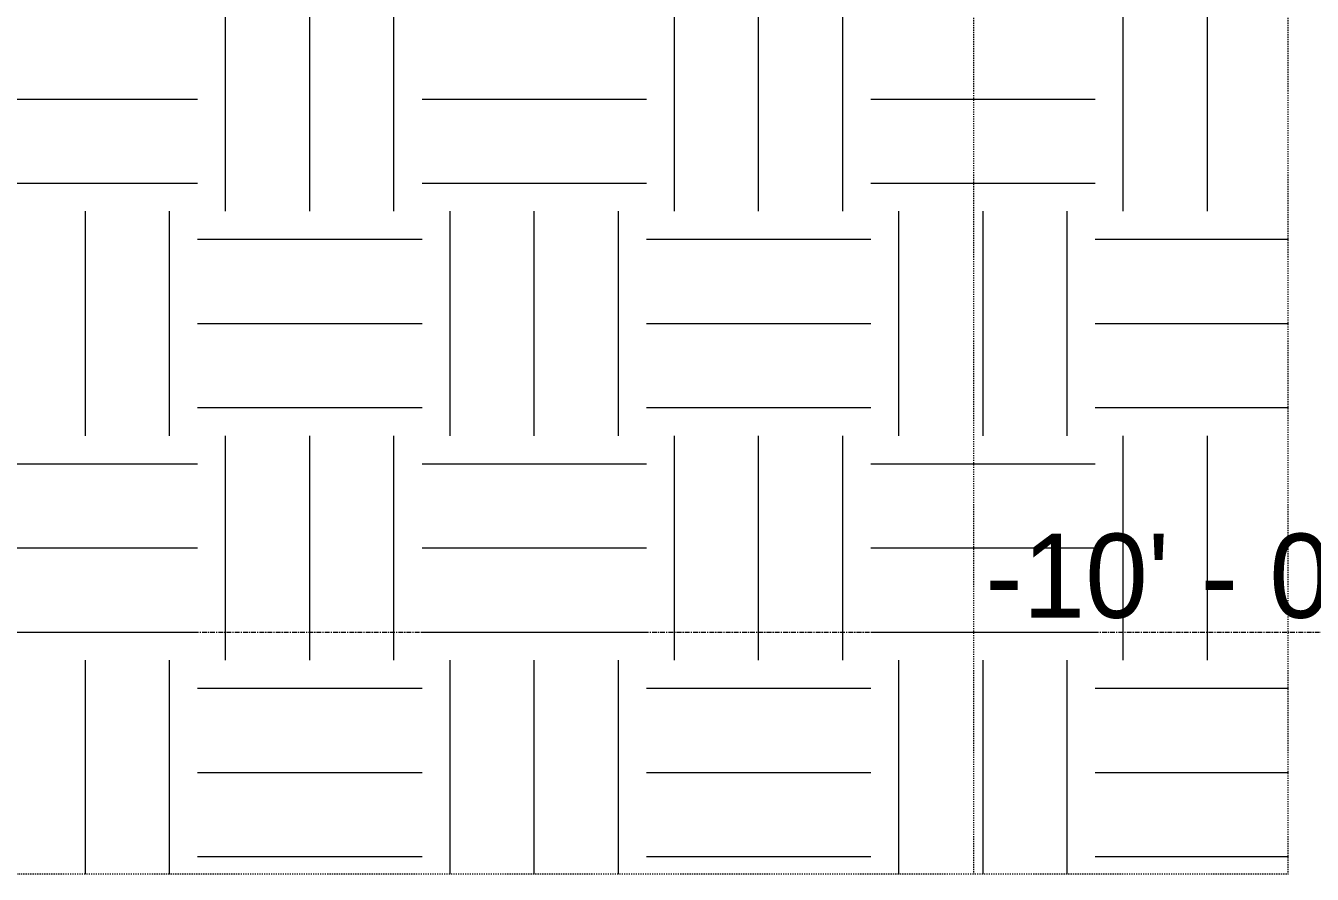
# Model space of a CAD drawing. Header units: inches. Extents: x -4169 to 1533, y -251 to 585.
# Drawn here: x 1277.6 to 1415.2, y -145.9 to -55.1 of the extents above; entities that cross this region are included whole.
import ezdxf

# ---------------------------------------------------------------- set-up
doc = ezdxf.new("R2010")
doc.units = ezdxf.units.IN
doc.header["$MEASUREMENT"] = 0
doc.linetypes.add('Aligning Line 1_8_', pattern=[0.25, 0.125, -0.125])
doc.linetypes.add('Grid Line 1_2_', pattern=[0.875, 0.5, -0.125, 0.125, -0.125])
for name, color, linetype, lineweight in [('0-4', 10, 'Continuous', 5), ('A-FLOR-LEVL', 51, 'Continuous', 9), ('A-FLOR-LEVL-1', 51, 'Grid Line 1_2_', 9), ('C-TOPO', 7, 'Continuous', 9), ('G-ANNO-SYMB', 111, 'Aligning Line 1_8_', 9), ('G-ANNO-SYMB-1', 147, 'Aligning Line 1_8_', 9)]:
    doc.layers.add(name, color=color, linetype=linetype, lineweight=lineweight)
doc.styles.add('Century Gothic', font='ufonts.com_century-gothic.ttf', dxfattribs={"height": 9})
pattern_1 = [(0, (0, 0), (24, 24), [24, -24]), (0, (0, 9), (24, 24), [24, -24]), (0, (0, 18), (24, 24), [24, -24]), (90, (3, 21), (-24, 24), [24, -24]), (90, (12, 21), (-24, 24), [24, -24]), (90, (21, 21), (-24, 24), [24, -24])]

# ---------------------------------------------------------------- blocks, each defined once
blk = doc.blocks.new('CTR - 2nd Phase_rvt-2-BUILDING ELEVATION - SOUTH')
at = {"layer": 'A-FLOR-LEVL-1'}
blk.add_line((9609.49, -120), (12558.48, -120), dxfattribs=at)
at = {"layer": 'A-FLOR-LEVL', "insert": (12429.36, -109.45), "char_height": 9, "width": 142.713, "attachment_point": 1, "style": 'Century Gothic'}
blk.add_mtext('-10\' - 0" - BASEMENT', dxfattribs=at)
blk = doc.blocks.new('CTR  - Topography_rvt-2-BUILDING ELEVATION - SOUTH')
at = {"layer": 'C-TOPO'}
h = blk.add_hatch(dxfattribs=at)
h.set_pattern_fill('FP_47', color=256, style=0, pattern_type=2)
h.set_pattern_definition(pattern_1)
h.paths.add_polyline_path([(12287.97, -145.87), (12328.59, -145.87), (12328.59, -30), (12268.59, -30), (12268.59, -145.87)], flags=0)
h = blk.add_hatch(dxfattribs=at)
h.set_pattern_fill('FP_47', color=256, style=0, pattern_type=2)
h.set_pattern_definition(pattern_1)
h.paths.add_polyline_path([(12328.59, -145.87), (12377.07, -145.87), (12377.07, -30), (12328.59, -30), (12328.59, -138)], flags=0)
h = blk.add_hatch(dxfattribs=at)
h.set_pattern_fill('FP_47', color=256, style=0, pattern_type=2)
h.set_pattern_definition(pattern_1)
h.paths.add_polyline_path([(12377.07, -145.87), (12461.78, -145.87), (12461.78, -30), (12377.07, -30), (12377.07, -138)], flags=0)
at = {"layer": 'A-FLOR-LEVL-1'}
blk.add_line((9609.49, -120), (12558.48, -120), dxfattribs=at)
at = {"layer": 'A-FLOR-LEVL', "insert": (12429.36, -109.45), "char_height": 9, "width": 142.713, "attachment_point": 1, "style": 'Century Gothic'}
blk.add_mtext('-10\' - 0" - BASEMENT', dxfattribs=at)
blk = doc.blocks.new('CTR - 1st Phase - Common Walls_rvt-2-BUILDING ELEVATION - SOUTH')
at = {"layer": 'A-FLOR-LEVL-1'}
blk.add_line((9609.49, -120), (12558.48, -120), dxfattribs=at)
at = {"layer": 'G-ANNO-SYMB-1'}
for p, q in [((12428.12, 526.95), (12428.12, -145.87)), ((12461.73, 526.95), (12461.73, -145.87))]:
    blk.add_line(p, q, dxfattribs=at)
at = {"layer": 'A-FLOR-LEVL', "insert": (12429.36, -109.45), "char_height": 9, "width": 142.713, "attachment_point": 1, "style": 'Century Gothic'}
blk.add_mtext('-10\' - 0" - BASEMENT', dxfattribs=at)

msp = doc.modelspace()

# ---------------------------------------------------------------- linework, layer by layer
at = {"layer": 'G-ANNO-SYMB'}
msp.add_line((-1342.87, -145.84), (1412.67, -145.84), dxfattribs=at)

# ---------------------------------------------------------------- block references
at = {"layer": '0-4'}
for name in ['CTR - 2nd Phase_rvt-2-BUILDING ELEVATION - SOUTH', 'CTR - 1st Phase - Common Walls_rvt-2-BUILDING ELEVATION - SOUTH', 'CTR  - Topography_rvt-2-BUILDING ELEVATION - SOUTH']:
    msp.add_blockref(name, (-11049.11, 0), dxfattribs=at)

doc.saveas('drawing.dxf')
